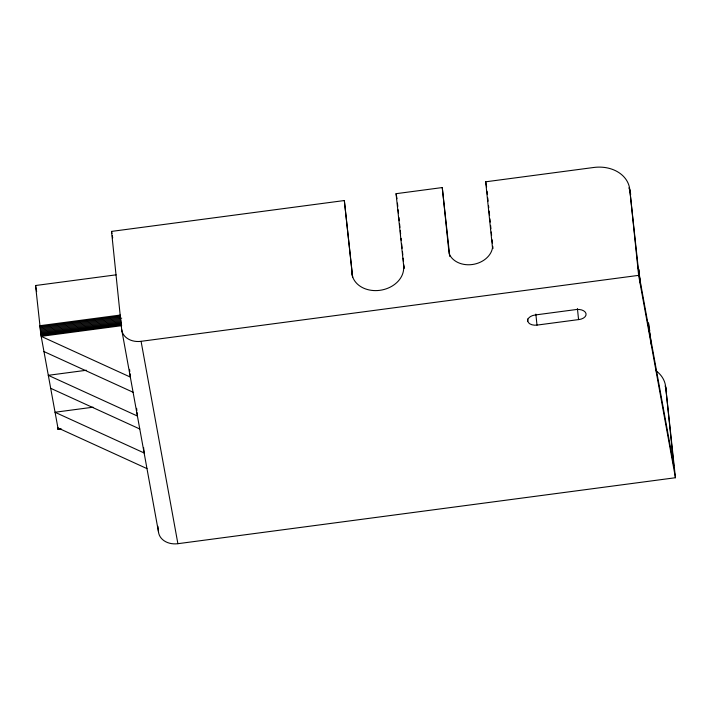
<?xml version="1.0" encoding="UTF-8"?>
<svg xmlns="http://www.w3.org/2000/svg" width="711" height="711" viewBox="0 0 711 711"><rect width="100%" height="100%" fill="white"/><g stroke="black" fill="none" stroke-linecap="round" stroke-linejoin="round"><path stroke-width="1.07" d="M116.089 274.837L35.55 285.52L41.025 335.485L58.213 429.48L58.222 428.324M655.604 370.467A33.577 26.538 -10.3 0 1 665.656 386.793L675.45 477.73L177.892 543.693A18.122 14.318 -10.3 0 1 158.473 531.81L121.661 329.442L111.529 231.404L344.337 200.538L352.656 277.166M403.946 268.367L396.071 193.685L442.269 187.562L449.787 256.475M442.269 187.562L449.094 253.614A22.468 17.757 -10.3 0 0 472.228 264.536A22.468 17.757 -10.3 0 0 492.51 247.855L485.684 181.803L593.774 167.476A33.577 26.538 -10.3 0 1 629.768 189.482L638.878 273.815L673.85 466.06L665.656 386.793M39.709 325.736L120.248 315.062M39.825 326.767L120.363 316.093M39.958 327.86L120.497 317.177M40.1 328.989L121.723 318.164M40.251 330.135L120.781 319.452M40.403 331.282L120.941 320.599M40.563 332.41L121.092 321.728M40.714 333.495L121.252 322.821M40.874 334.526L121.412 323.852M41.025 335.485L121.563 324.803M121.705 325.665L41.167 336.347L130.353 377.088L130.015 373.782M121.661 329.442A18.122 14.318 -10.3 0 0 141.08 341.324L638.638 275.361L675.45 477.73M86.351 370.262L48.259 375.319L137.427 416.042L137.09 412.736M536.992 325.105L578.567 319.595A7.794 4.764 -5.9 0 0 585.962 313.427A9.154 5.599 -5.9 0 0 576.719 309.472L535.152 314.982A8.292 5.075 -5.9 0 0 527.758 321.15A8.496 5.199 -5.9 0 0 536.992 325.105L535.854 314.093M93.061 407.199L54.978 412.256L144.155 452.978L143.578 447.459M58.089 429.186L60.266 428.902M58.16 429.408L61.484 429.053M43.931 351.554L133.117 392.268M50.614 388.268L139.783 428.991M57.822 427.889L146.99 468.62M637.971 268.171A6.568 4.017 -5.9 0 1 638.78 269.585L640.647 285.529M651.258 344.391L648.476 322.91L649.845 336.125M485.684 181.803L486.608 186.86M396.071 193.685L396.996 198.742M344.337 200.538L352.585 277.254M141.08 341.324L177.892 543.693M111.529 231.404L111.92 233.555M112.311 235.705L112.702 237.856M35.55 285.52L36.652 291.59M129.553 369.365L129.784 371.569M638.78 269.585L640.033 281.698M629.768 189.482L638.638 275.361M577.43 308.583L578.567 319.595M527.526 318.946L527.758 321.15M487.062 191.268L487.399 194.565M487.746 197.871L488.084 201.177M488.537 205.577L488.768 207.781M489.106 211.078L489.568 215.486M489.906 218.792L490.243 222.09M490.59 225.396L490.928 228.693M491.274 231.999L491.612 235.305M492.065 239.705L492.412 243.011M492.75 246.308L492.981 248.512M397.449 203.142L397.787 206.448M398.133 209.754L398.471 213.051M398.924 217.459L399.271 220.757M399.609 224.063L399.946 227.369M400.293 230.666L400.631 233.972M401.093 238.372L401.315 240.576M401.662 243.882L402.115 248.281M402.453 251.587L402.799 254.894M403.137 258.191L403.475 261.497M403.821 264.794L404.159 268.1M157.904 526.3L158.473 531.81M136.628 408.318L136.859 410.531M665.087 385.966A33.577 26.538 -10.3 0 1 666.571 391.85M628.844 187.855A33.577 26.538 -10.3 0 1 630.684 194.547M649.783 330.073A5.981 3.653 -5.9 0 1 649.525 330.926M403.581 266.341A26.111 20.637 -10.3 0 1 379.834 290.328A26.111 20.637 -10.3 0 1 351.847 273.202"/></g></svg>
